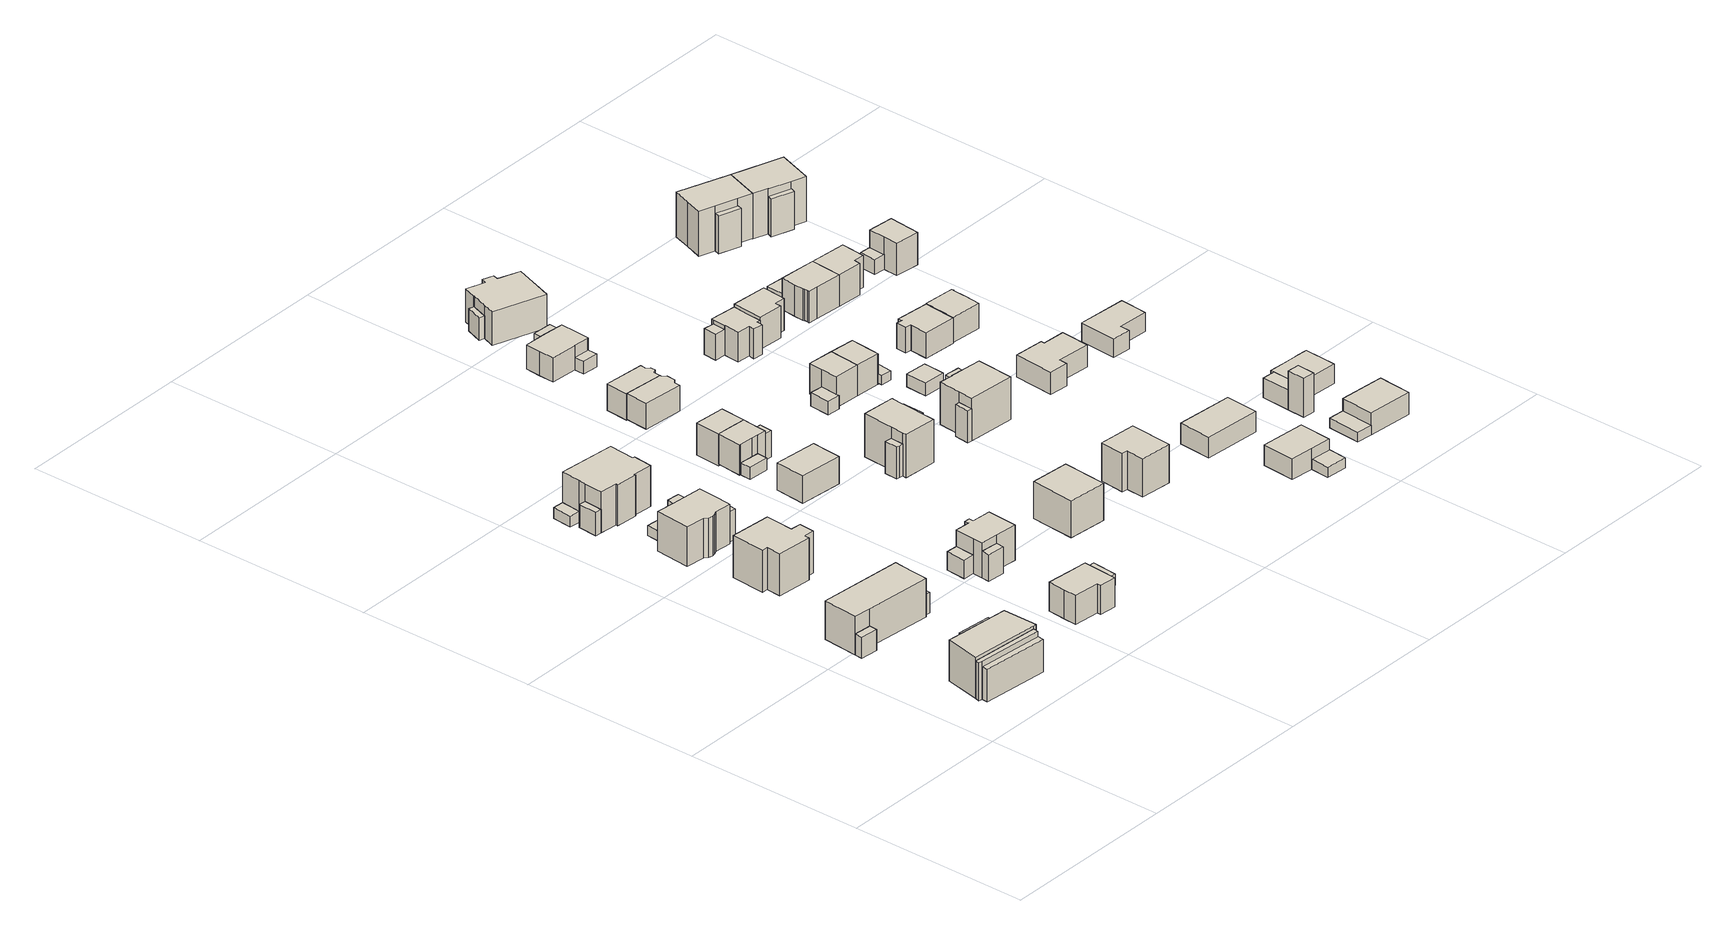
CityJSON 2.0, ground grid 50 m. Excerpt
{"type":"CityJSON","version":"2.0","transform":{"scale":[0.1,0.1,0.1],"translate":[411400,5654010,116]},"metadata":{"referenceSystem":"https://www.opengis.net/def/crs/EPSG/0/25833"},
"CityObjects":{
"building1":{"type":"Building","attributes":{"Gemeindeschluessel":14612000,"Geometrietyp2DReferenz":"3000","function":"31001_9998","roofType":"9999"},"children":["building1-1","building1-2","building1-3","building1-4"]},
"building1-1":{"type":"BuildingPart","attributes":{"Dachtyp_tdc":"tdcFreeFormRoof","Dachneigung":74.9,"QualitaetDacherkennung":18,"Geometrietyp2DReferenz":"3000","measuredHeight":11.7,"roofType":"5000"},"parents":["building1"],"geometry":[{"type":"Solid","lod":"1","boundaries":[[[[0,1,2,3,4]],[[5,6,7,8,9]],[[4,6,5,0]],[[3,7,6,4]],[[2,8,7,3]],[[1,9,8,2]],[[0,5,9,1]]]]}]},
"building1-2":{"type":"BuildingPart","attributes":{"Dachtyp_tdc":"tdcPolyFlatRoof","Dachneigung":4.05,"QualitaetDacherkennung":80,"Geometrietyp2DReferenz":"3000","measuredHeight":11.67,"roofType":"2100"},"parents":["building1"],"geometry":[{"type":"Solid","lod":"1","boundaries":[[[[10,11,12,13,14,15,16]],[[17,18,19,20,21,6,5]],[[16,18,17,10]],[[15,19,18,16]],[[14,20,19,15]],[[13,21,20,14]],[[12,6,21,13]],[[11,5,6,12]],[[10,17,5,11]]]]}]},
"building1-3":{"type":"BuildingPart","attributes":{"Dachtyp_tdc":"tdcFreeFormRoof","Dachneigung":73.01,"QualitaetDacherkennung":17,"Geometrietyp2DReferenz":"3000","measuredHeight":10.49,"roofType":"5000"},"parents":["building1"],"geometry":[{"type":"Solid","lod":"1","boundaries":[[[[22,23,24,25]],[[26,8,7,27]],[[25,8,26,22]],[[24,7,8,25]],[[23,27,7,24]],[[22,26,27,23]]]]}]},
"building1-4":{"type":"BuildingPart","attributes":{"Dachtyp_tdc":"tdcFreeFormRoof","Dachneigung":18.05,"QualitaetDacherkennung":32,"Geometrietyp2DReferenz":"3000","measuredHeight":11.02,"roofType":"5000"},"parents":["building1"],"geometry":[{"type":"Solid","lod":"1","boundaries":[[[[28,29,30,31]],[[18,32,33,19]],[[31,32,18,28]],[[30,33,32,31]],[[29,19,33,30]],[[28,18,19,29]]]]}]},
"building2":{"type":"Building","attributes":{"Gemeindeschluessel":14612000,"Geometrietyp2DReferenz":"3000","function":"31001_9998","roofType":"9999"},"children":["building2-1","building2-2","building2-3"]},
"building2-1":{"type":"BuildingPart","attributes":{"Dachtyp_tdc":"tdcGableRoof","Dachneigung":65.57,"QualitaetDacherkennung":15,"Geometrietyp2DReferenz":"3000","measuredHeight":8.62,"roofType":"3100"},"parents":["building2"],"geometry":[{"type":"Solid","lod":"1","boundaries":[[[[34,35,36,37]],[[38,39,40,41]],[[37,39,38,34]],[[36,40,39,37]],[[35,41,40,36]],[[34,38,41,35]]]]}]},
"building2-2":{"type":"BuildingPart","attributes":{"Dachtyp_tdc":"tdcHipRoof","Dachneigung":44.41,"QualitaetDacherkennung":71,"Geometrietyp2DReferenz":"3000","measuredHeight":13.1,"roofType":"3200"},"parents":["building2"],"geometry":[{"type":"Solid","lod":"1","boundaries":[[[[42,43,44,45,46,47,48]],[[49,50,51,52,53,40,39]],[[48,50,49,42]],[[47,51,50,48]],[[46,52,51,47]],[[45,53,52,46]],[[44,40,53,45]],[[43,39,40,44]],[[42,49,39,43]]]]}]},
"building2-3":{"type":"BuildingPart","attributes":{"Dachtyp_tdc":"tdcFreeFormRoof","Dachneigung":68.89,"QualitaetDacherkennung":15,"Geometrietyp2DReferenz":"3000","measuredHeight":6.8,"roofType":"5000"},"parents":["building2"],"geometry":[{"type":"Solid","lod":"1","boundaries":[[[[54,55,56,57]],[[58,59,52,51]],[[57,58,51,54]],[[56,59,58,57]],[[55,52,59,56]],[[54,51,52,55]]]]}]},
"building3":{"type":"Building","attributes":{"Dachtyp_tdc":"tdcFreeFormRoof","Gemeindeschluessel":14612000,"Dachneigung":48.03,"QualitaetDacherkennung":62,"Geometrietyp2DReferenz":"3000","measuredHeight":14.4,"function":"31001_9998","roofType":"5000"},"geometry":[{"type":"Solid","lod":"1","boundaries":[[[[60,61,62,63,64,65,66,67,68,69]],[[70,71,72,73,74,75,76,77,78,79]],[[69,71,70,60]],[[68,72,71,69]],[[67,73,72,68]],[[66,74,73,67]],[[65,75,74,66]],[[64,76,75,65]],[[63,77,76,64]],[[62,78,77,63]],[[61,79,78,62]],[[60,70,79,61]]]]}]},
"building4":{"type":"Building","attributes":{"Gemeindeschluessel":14612000,"Geometrietyp2DReferenz":"3000","function":"31001_9998","roofType":"9999"},"children":["building4-1","building4-2","building4-3"]},
"building4-1":{"type":"BuildingPart","attributes":{"Dachtyp_tdc":"tdcPolyFlatRoof","Dachneigung":0,"QualitaetDacherkennung":47,"Geometrietyp2DReferenz":"3000","measuredHeight":8.34,"roofType":"1000"},"parents":["building4"],"geometry":[{"type":"Solid","lod":"1","boundaries":[[[[80,81,82,83]],[[84,85,86,87]],[[83,85,84,80]],[[82,86,85,83]],[[81,87,86,82]],[[80,84,87,81]]]]}]},
"building4-2":{"type":"BuildingPart","attributes":{"Dachtyp_tdc":"tdcFreeFormRoof","Dachneigung":48.68,"QualitaetDacherkennung":63,"Geometrietyp2DReferenz":"3000","measuredHeight":14.17,"roofType":"5000"},"parents":["building4"],"geometry":[{"type":"Solid","lod":"1","boundaries":[[[[88,89,90,91,92,93,94,95,96,97,98,99,100]],[[101,102,103,104,105,106,107,108,84,87,109,110,111]],[[100,102,101,88]],[[99,103,102,100]],[[98,104,103,99]],[[97,105,104,98]],[[96,106,105,97]],[[95,107,106,96]],[[94,108,107,95]],[[93,84,108,94]],[[92,87,84,93]],[[91,109,87,92]],[[90,110,109,91]],[[89,111,110,90]],[[88,101,111,89]]]]}]},
"building4-3":{"type":"BuildingPart","attributes":{"Dachtyp_tdc":"tdcPolyFlatRoof","Dachneigung":41.76,"QualitaetDacherkennung":41,"Geometrietyp2DReferenz":"3000","measuredHeight":11.83,"roofType":"2100"},"parents":["building4"],"geometry":[{"type":"Solid","lod":"1","boundaries":[[[[95,112,113,96]],[[106,114,115,107]],[[96,106,107,95]],[[113,114,106,96]],[[112,115,114,113]],[[95,107,115,112]]]]}]},
"building5":{"type":"Building","attributes":{"Dachtyp_tdc":"tdcPolyFlatRoof","Gemeindeschluessel":14612000,"Dachneigung":0,"QualitaetDacherkennung":67,"Geometrietyp2DReferenz":"3000","measuredHeight":2.72,"function":"31001_9998","roofType":"1000"},"geometry":[{"type":"Solid","lod":"1","boundaries":[[[[116,117,118,119,120]],[[121,122,123,124,125]],[[120,122,121,116]],[[119,123,122,120]],[[118,124,123,119]],[[117,125,124,118]],[[116,121,125,117]]]]}]},
"building6":{"type":"Building","attributes":{"Dachtyp_tdc":"tdcPolyFlatRoof","Gemeindeschluessel":14612000,"Dachneigung":0,"QualitaetDacherkennung":60,"Geometrietyp2DReferenz":"3000","measuredHeight":3,"function":"31001_9998","roofType":"1000"},"geometry":[{"type":"Solid","lod":"1","boundaries":[[[[126,127,128,129]],[[130,131,132,133]],[[129,131,130,126]],[[128,132,131,129]],[[127,133,132,128]],[[126,130,133,127]]]]}]},
"building7":{"type":"Building","attributes":{"Gemeindeschluessel":14612000,"Geometrietyp2DReferenz":"3000","function":"31001_9998","roofType":"9999"},"children":["building7-1","building7-2"]},
"building7-1":{"type":"BuildingPart","attributes":{"Dachtyp_tdc":"tdcPolyFlatRoof","Dachneigung":0,"QualitaetDacherkennung":83,"Geometrietyp2DReferenz":"3000","measuredHeight":5.1,"roofType":"1000"},"parents":["building7"],"geometry":[{"type":"Solid","lod":"1","boundaries":[[[[134,135,136,137]],[[138,139,140,141]],[[137,139,138,134]],[[136,140,139,137]],[[135,141,140,136]],[[134,138,141,135]]]]}]},
"building7-2":{"type":"BuildingPart","attributes":{"Dachtyp_tdc":"tdcGableRoof","Dachneigung":48.44,"QualitaetDacherkennung":86,"Geometrietyp2DReferenz":"3000","measuredHeight":10.82,"roofType":"3100"},"parents":["building7"],"geometry":[{"type":"Solid","lod":"1","boundaries":[[[[142,143,144,145,146,147,148,149,150,151]],[[152,153,154,155,156,138,141,157,158,159]],[[151,153,152,142]],[[150,154,153,151]],[[149,155,154,150]],[[148,156,155,149]],[[147,138,156,148]],[[146,141,138,147]],[[145,157,141,146]],[[144,158,157,145]],[[143,159,158,144]],[[142,152,159,143]]]]}]},
"building8":{"type":"Building","attributes":{"Gemeindeschluessel":14612000,"Geometrietyp2DReferenz":"3000","function":"31001_9998","roofType":"9999"},"children":["building8-1","building8-2"]},
"building8-1":{"type":"BuildingPart","attributes":{"Dachtyp_tdc":"tdcGableRoof","Dachneigung":57.58,"QualitaetDacherkennung":16,"Geometrietyp2DReferenz":"3000","measuredHeight":8.4,"roofType":"3100"},"parents":["building8"],"geometry":[{"type":"Solid","lod":"1","boundaries":[[[[160,161,162,163]],[[164,165,166,167]],[[163,165,164,160]],[[162,166,165,163]],[[161,167,166,162]],[[160,164,167,161]]]]}]},
"building8-2":{"type":"BuildingPart","attributes":{"Dachtyp_tdc":"tdcPolyFlatRoof","Dachneigung":0,"QualitaetDacherkennung":73,"Geometrietyp2DReferenz":"3000","measuredHeight":11.3,"roofType":"1000"},"parents":["building8"],"geometry":[{"type":"Solid","lod":"1","boundaries":[[[[168,169,170,171,172,173,174,175,176,177,178,179]],[[180,181,182,183,184,185,186,187,166,165,188,189]],[[179,181,180,168]],[[178,182,181,179]],[[177,183,182,178]],[[176,184,183,177]],[[175,185,184,176]],[[174,186,185,175]],[[173,187,186,174]],[[172,166,187,173]],[[171,165,166,172]],[[170,188,165,171]],[[169,189,188,170]],[[168,180,189,169]]]]}]},
"building9":{"type":"Building","attributes":{"Dachtyp_tdc":"tdcPolyFlatRoof","Gemeindeschluessel":14612000,"Dachneigung":0,"QualitaetDacherkennung":91,"Geometrietyp2DReferenz":"3000","measuredHeight":3.16,"function":"31001_9998","roofType":"1000"},"geometry":[{"type":"Solid","lod":"1","boundaries":[[[[190,191,192,193]],[[194,195,196,197]],[[193,195,194,190]],[[192,196,195,193]],[[191,197,196,192]],[[190,194,197,191]]]]}]},
"building10":{"type":"Building","attributes":{"Gemeindeschluessel":14612000,"Geometrietyp2DReferenz":"3000","function":"31001_9998","roofType":"9999"},"children":["building10-1","building10-2","building10-3"]},
"building10-1":{"type":"BuildingPart","attributes":{"Dachtyp_tdc":"tdcGableRoof","Dachneigung":62.34,"QualitaetDacherkennung":14,"Geometrietyp2DReferenz":"3000","measuredHeight":9.95,"roofType":"3100"},"parents":["building10"],"geometry":[{"type":"Solid","lod":"1","boundaries":[[[[198,199,200,201]],[[202,203,204,205]],[[201,203,202,198]],[[200,204,203,201]],[[199,205,204,200]],[[198,202,205,199]]]]}]},
"building10-2":{"type":"BuildingPart","attributes":{"Dachtyp_tdc":"tdcPolyFlatRoof","Dachneigung":15.66,"QualitaetDacherkennung":72,"Geometrietyp2DReferenz":"3000","measuredHeight":5.48,"roofType":"2100"},"parents":["building10"],"geometry":[{"type":"Solid","lod":"1","boundaries":[[[[206,207,208,209]],[[210,211,212,213]],[[209,211,210,206]],[[208,212,211,209]],[[207,213,212,208]],[[206,210,213,207]]]]}]},
"building10-3":{"type":"BuildingPart","attributes":{"Dachtyp_tdc":"tdcHipRoof","Dachneigung":47.65,"QualitaetDacherkennung":86,"Geometrietyp2DReferenz":"3000","measuredHeight":12.61,"roofType":"3200"},"parents":["building10"],"geometry":[{"type":"Solid","lod":"1","boundaries":[[[[214,215,216,217,218,219,220,221,222,223]],[[210,213,224,225,226,227,228,229,202,205]],[[223,213,210,214]],[[222,224,213,223]],[[221,225,224,222]],[[220,226,225,221]],[[219,227,226,220]],[[218,228,227,219]],[[217,229,228,218]],[[216,202,229,217]],[[215,205,202,216]],[[214,210,205,215]]]]}]},
"building11":{"type":"Building","attributes":{"Gemeindeschluessel":14612000,"Geometrietyp2DReferenz":"3000","function":"31001_9998","roofType":"9999"},"children":["building11-1","building11-2"]},
"building11-1":{"type":"BuildingPart","attributes":{"Dachtyp_tdc":"tdcGableRoof","Dachneigung":55.8,"QualitaetDacherkennung":74,"Geometrietyp2DReferenz":"3000","measuredHeight":10.57,"roofType":"3100"},"parents":["building11"],"geometry":[{"type":"Solid","lod":"1","boundaries":[[[[230,231,232,233,234]],[[235,236,237,238,239]],[[234,236,235,230]],[[233,237,236,234]],[[232,238,237,233]],[[231,239,238,232]],[[230,235,239,231]]]]}]},
"building11-2":{"type":"BuildingPart","attributes":{"Dachtyp_tdc":"tdcFreeFormRoof","Dachneigung":45.62,"QualitaetDacherkennung":29,"Geometrietyp2DReferenz":"3000","measuredHeight":2.38,"roofType":"5000"},"parents":["building11"],"geometry":[{"type":"Solid","lod":"1","boundaries":[[[[240,241,242,243,244,245,246,247]],[[248,249,250,251,252,236,235,253]],[[247,249,248,240]],[[246,250,249,247]],[[245,251,250,246]],[[244,252,251,245]],[[243,236,252,244]],[[242,235,236,243]],[[241,253,235,242]],[[240,248,253,241]]]]}]},
"building12":{"type":"Building","attributes":{"Dachtyp_tdc":"tdcHipRoof","Gemeindeschluessel":14612000,"Dachneigung":44.05,"QualitaetDacherkennung":70,"Geometrietyp2DReferenz":"3000","measuredHeight":12.9,"function":"31001_9998","roofType":"3200"},"geometry":[{"type":"Solid","lod":"1","boundaries":[[[[254,255,256,257]],[[258,259,260,261]],[[257,259,258,254]],[[256,260,259,257]],[[255,261,260,256]],[[254,258,261,255]]]]}]},
"building13":{"type":"Building","attributes":{"Gemeindeschluessel":14612000,"Geometrietyp2DReferenz":"3000","function":"31001_9998","roofType":"9999"},"children":["building13-1","building13-2","building13-3"]},
"building13-1":{"type":"BuildingPart","attributes":{"Dachtyp_tdc":"tdcHipAndGableRoof","Dachneigung":31.9,"QualitaetDacherkennung":55,"Geometrietyp2DReferenz":"3000","measuredHeight":4.21,"roofType":"5000"},"parents":["building13"],"geometry":[{"type":"Solid","lod":"1","boundaries":[[[[262,263,264,265]],[[266,267,268,269]],[[265,266,269,262]],[[264,267,266,265]],[[263,268,267,264]],[[262,269,268,263]]]]}]},
"building13-2":{"type":"BuildingPart","attributes":{"Dachtyp_tdc":"tdcGableRoof","Dachneigung":45.88,"QualitaetDacherkennung":78,"Geometrietyp2DReferenz":"3000","measuredHeight":10.63,"roofType":"3100"},"parents":["building13"],"geometry":[{"type":"Solid","lod":"1","boundaries":[[[[270,271,272,273,274,275,276,277,278,279]],[[280,281,282,283,284,285,269,286,268,287]],[[279,281,280,270]],[[278,282,281,279]],[[277,283,282,278]],[[276,284,283,277]],[[275,285,284,276]],[[274,269,285,275]],[[273,286,269,274]],[[272,268,286,273]],[[271,287,268,272]],[[270,280,287,271]]]]}]},
"building13-3":{"type":"BuildingPart","attributes":{"Dachtyp_tdc":"tdcGableRoof","Dachneigung":44.78,"QualitaetDacherkennung":82,"Geometrietyp2DReferenz":"3000","measuredHeight":8.22,"roofType":"3100"},"parents":["building13"],"geometry":[{"type":"Solid","lod":"1","boundaries":[[[[288,289,290,291]],[[283,292,293,284]],[[291,292,283,288]],[[290,293,292,291]],[[289,284,293,290]],[[288,283,284,289]]]]}]},
"building14":{"type":"Building","attributes":{"Dachtyp_tdc":"tdcGableRoof","Gemeindeschluessel":14612000,"Dachneigung":44.77,"QualitaetDacherkennung":76,"Geometrietyp2DReferenz":"3000","measuredHeight":11.05,"function":"31001_9998","roofType":"3100"},"geometry":[{"type":"Solid","lod":"1","boundaries":[[[[270,278,294,295]],[[296,297,298,299]],[[295,297,296,270]],[[294,298,297,295]],[[278,299,298,294]],[[270,296,299,278]]]]}]},
"building15":{"type":"Building","attributes":{"Dachtyp_tdc":"tdcFreeFormRoof","Gemeindeschluessel":14612000,"Dachneigung":44.95,"QualitaetDacherkennung":78,"Geometrietyp2DReferenz":"3000","measuredHeight":10.33,"function":"31001_9998","roofType":"5000"},"geometry":[{"type":"Solid","lod":"1","boundaries":[[[[300,301,302,303,304,305,306,307]],[[308,309,310,311,312,313,314,315]],[[307,309,308,300]],[[306,310,309,307]],[[305,311,310,306]],[[304,312,311,305]],[[303,313,312,304]],[[302,314,313,303]],[[301,315,314,302]],[[300,308,315,301]]]]}]},
"building16":{"type":"Building","attributes":{"Gemeindeschluessel":14612000,"Geometrietyp2DReferenz":"3000","function":"31001_9998","roofType":"9999"},"children":["building16-1","building16-2","building16-3"]},
"building16-1":{"type":"BuildingPart","attributes":{"Dachtyp_tdc":"tdcFreeFormRoof","Dachneigung":44.61,"QualitaetDacherkennung":25,"Geometrietyp2DReferenz":"3000","measuredHeight":9.36,"roofType":"5000"},"parents":["building16"],"geometry":[{"type":"Solid","lod":"1","boundaries":[[[[316,317,318,319,320,321]],[[322,323,324,325,326,327]],[[321,323,322,316]],[[320,324,323,321]],[[319,325,324,320]],[[318,326,325,319]],[[317,327,326,318]],[[316,322,327,317]]]]}]},
"building16-2":{"type":"BuildingPart","attributes":{"Dachtyp_tdc":"tdcCutTentRoof","Dachneigung":52.49,"QualitaetDacherkennung":72,"Geometrietyp2DReferenz":"3000","measuredHeight":14.91,"roofType":"9999"},"parents":["building16"],"geometry":[{"type":"Solid","lod":"1","boundaries":[[[[328,329,330,331,332,333,334,335,336]],[[323,337,338,339,340,341,342,343,324]],[[335,337,323,336]],[[334,338,337,335]],[[333,339,338,334]],[[332,340,339,333]],[[331,341,340,332]],[[330,342,341,331]],[[329,343,342,330]],[[328,324,343,329]],[[336,323,324,328]]]]}]},
"building16-3":{"type":"BuildingPart","attributes":{"Dachtyp_tdc":"tdcFreeFormRoof","Dachneigung":66.57,"QualitaetDacherkennung":24,"Geometrietyp2DReferenz":"3000","measuredHeight":11.84,"roofType":"5000"},"parents":["building16"],"geometry":[{"type":"Solid","lod":"1","boundaries":[[[[344,345,346,347,348,349,350]],[[351,352,353,354,355,340,339]],[[350,352,351,344]],[[349,353,352,350]],[[348,354,353,349]],[[347,355,354,348]],[[346,340,355,347]],[[345,339,340,346]],[[344,351,339,345]]]]}]},
"building17":{"type":"Building","attributes":{"Dachtyp_tdc":"tdcFreeFormRoof","Gemeindeschluessel":14612000,"Dachneigung":44.96,"QualitaetDacherkennung":77,"Geometrietyp2DReferenz":"3000","measuredHeight":10.62,"function":"31001_9998","roofType":"5000"},"geometry":[{"type":"Solid","lod":"1","boundaries":[[[[356,357,358,359,360,361,362,363]],[[364,365,366,367,368,369,370,371]],[[363,365,364,356]],[[362,366,365,363]],[[361,367,366,362]],[[360,368,367,361]],[[359,369,368,360]],[[358,370,369,359]],[[357,371,370,358]],[[356,364,371,357]]]]}]},
"building18":{"type":"Building","attributes":{"Dachtyp_tdc":"tdcFreeFormRoof","Gemeindeschluessel":14612000,"Dachneigung":40.38,"QualitaetDacherkennung":73,"Geometrietyp2DReferenz":"3000","measuredHeight":12.56,"function":"31001_9998","roofType":"5000"},"geometry":[{"type":"Solid","lod":"1","boundaries":[[[[372,373,374,375,376,377]],[[378,379,380,381,382,383]],[[377,379,378,372]],[[376,380,379,377]],[[375,381,380,376]],[[374,382,381,375]],[[373,383,382,374]],[[372,378,383,373]]]]}]},
"building19":{"type":"Building","attributes":{"Gemeindeschluessel":14612000,"Geometrietyp2DReferenz":"3000","function":"31001_9998","roofType":"9999"},"children":["building19-1","building19-2","building19-3"]},
"building19-1":{"type":"BuildingPart","attributes":{"Dachtyp_tdc":"tdcGableRoof","Dachneigung":51.88,"QualitaetDacherkennung":66,"Geometrietyp2DReferenz":"3000","measuredHeight":9.39,"roofType":"3100"},"parents":["building19"],"geometry":[{"type":"Solid","lod":"1","boundaries":[[[[384,385,386,387,388,389,390,391,392,393,394]],[[395,396,397,398,399,400,401,402,403,404,405]],[[394,396,395,384]],[[393,397,396,394]],[[392,398,397,393]],[[391,399,398,392]],[[390,400,399,391]],[[389,401,400,390]],[[388,402,401,389]],[[387,403,402,388]],[[386,404,403,387]],[[385,405,404,386]],[[384,395,405,385]]]]}]},
"building19-2":{"type":"BuildingPart","attributes":{"Dachtyp_tdc":"tdcGableRoof","Dachneigung":53.45,"QualitaetDacherkennung":48,"Geometrietyp2DReferenz":"3000","measuredHeight":7.36,"roofType":"3100"},"parents":["building19"],"geometry":[{"type":"Solid","lod":"1","boundaries":[[[[406,407,408,409]],[[400,410,411,401]],[[409,410,400,406]],[[408,411,410,409]],[[407,401,411,408]],[[406,400,401,407]]]]}]},
"building19-3":{"type":"BuildingPart","attributes":{"Dachtyp_tdc":"tdcPolyFlatRoof","Dachneigung":0,"QualitaetDacherkennung":78,"Geometrietyp2DReferenz":"3000","measuredHeight":3.51,"roofType":"1000"},"parents":["building19"],"geometry":[{"type":"Solid","lod":"1","boundaries":[[[[412,413,414,415,416]],[[395,405,417,418,396]],[[416,405,395,412]],[[415,417,405,416]],[[414,418,417,415]],[[413,396,418,414]],[[412,395,396,413]]]]}]},
"building20":{"type":"Building","attributes":{"Gemeindeschluessel":14612000,"Geometrietyp2DReferenz":"3000","function":"31001_9998","roofType":"9999"},"children":["building20-1","building20-2"]},
"building20-1":{"type":"BuildingPart","attributes":{"Dachtyp_tdc":"tdcPolyFlatRoof","Dachneigung":0,"QualitaetDacherkennung":88,"Geometrietyp2DReferenz":"3000","measuredHeight":5.73,"roofType":"1000"},"parents":["building20"],"geometry":[{"type":"Solid","lod":"1","boundaries":[[[[419,420,421,422,423]],[[424,425,426,427,428]],[[423,425,424,419]],[[422,426,425,423]],[[421,427,426,422]],[[420,428,427,421]],[[419,424,428,420]]]]}]},
"building20-2":{"type":"BuildingPart","attributes":{"Dachtyp_tdc":"tdcPolyFlatRoof","Dachneigung":0,"QualitaetDacherkennung":58,"Geometrietyp2DReferenz":"3000","measuredHeight":2.79,"roofType":"1000"},"parents":["building20"],"geometry":[{"type":"Solid","lod":"1","boundaries":[[[[429,430,431,432]],[[433,428,427,434]],[[432,428,433,429]],[[431,427,428,432]],[[430,434,427,431]],[[429,433,434,430]]]]}]},
"building21":{"type":"Building","attributes":{"Gemeindeschluessel":14612000,"Geometrietyp2DReferenz":"3000","function":"31001_9998","roofType":"9999"},"children":["building21-1","building21-2","building21-3"]},
"building21-1":{"type":"BuildingPart","attributes":{"Dachtyp_tdc":"tdcPolyFlatRoof","Dachneigung":0,"QualitaetDacherkennung":62,"Geometrietyp2DReferenz":"3000","measuredHeight":8.84,"roofType":"1000"},"parents":["building21"],"geometry":[{"type":"Solid","lod":"1","boundaries":[[[[435,436,437,438]],[[439,440,441,442]],[[438,440,439,435]],[[437,441,440,438]],[[436,442,441,437]],[[435,439,442,436]]]]}]},
"building21-2":{"type":"BuildingPart","attributes":{"Dachtyp_tdc":"tdcHipRoof","Dachneigung":49.84,"QualitaetDacherkennung":71,"Geometrietyp2DReferenz":"3000","measuredHeight":14.82,"roofType":"3200"},"parents":["building21"],"geometry":[{"type":"Solid","lod":"1","boundaries":[[[[443,444,445,446,447,448,449,450]],[[451,452,453,439,442,454,455,456]],[[449,452,451,450]],[[448,453,452,449]],[[447,439,453,448]],[[446,442,439,447]],[[445,454,442,446]],[[444,455,454,445]],[[443,456,455,444]],[[450,451,456,443]]]]}]},
"building21-3":{"type":"BuildingPart","attributes":{"Dachtyp_tdc":"tdcGableRoof","Dachneigung":40.45,"QualitaetDacherkennung":41,"Geometrietyp2DReferenz":"3000","measuredHeight":11.96,"roofType":"3100"},"parents":["building21"],"geometry":[{"type":"Solid","lod":"1","boundaries":[[[[457,458,459,460]],[[456,461,462,451]],[[460,461,456,457]],[[459,462,461,460]],[[458,451,462,459]],[[457,456,451,458]]]]}]},
"building22":{"type":"Building","attributes":{"Gemeindeschluessel":14612000,"Geometrietyp2DReferenz":"3000","function":"31001_9998","roofType":"9999"},"children":["building22-1","building22-2"]},
"building22-1":{"type":"BuildingPart","attributes":{"Dachtyp_tdc":"tdcPolyFlatRoof","Dachneigung":0,"QualitaetDacherkennung":74,"Geometrietyp2DReferenz":"3000","measuredHeight":3.69,"roofType":"1000"},"parents":["building22"],"geometry":[{"type":"Solid","lod":"1","boundaries":[[[[463,464,465,466,467]],[[468,469,470,471,472]],[[467,469,468,463]],[[466,470,469,467]],[[465,471,470,466]],[[464,472,471,465]],[[463,468,472,464]]]]}]},
"building22-2":{"type":"BuildingPart","attributes":{"Dachtyp_tdc":"tdcGableRoof","Dachneigung":45.46,"QualitaetDacherkennung":79,"Geometrietyp2DReferenz":"3000","measuredHeight":10.7,"roofType":"3100"},"parents":["building22"],"geometry":[{"type":"Solid","lod":"1","boundaries":[[[[473,474,475,476,477]],[[471,470,478,479,480]],[[477,470,471,473]],[[476,478,470,477]],[[475,479,478,476]],[[474,480,479,475]],[[473,471,480,474]]]]}]},
"building23":{"type":"Building","attributes":{"Gemeindeschluessel":14612000,"Geometrietyp2DReferenz":"3000","function":"31001_9998","roofType":"9999"},"children":["building23-1","building23-2","building23-3"]},
"building23-1":{"type":"BuildingPart","attributes":{"Dachtyp_tdc":"tdcPolyFlatRoof","Dachneigung":5.12,"QualitaetDacherkennung":45,"Geometrietyp2DReferenz":"3000","measuredHeight":6.29,"roofType":"2100"},"parents":["building23"],"geometry":[{"type":"Solid","lod":"1","boundaries":[[[[481,482,483,484,485]],[[486,487,488,489,490]],[[485,487,486,481]],[[484,488,487,485]],[[483,489,488,484]],[[482,490,489,483]],[[481,486,490,482]]]]}]},
"building23-2":{"type":"BuildingPart","attributes":{"Dachtyp_tdc":"tdcFreeFormRoof","Dachneigung":38.92,"QualitaetDacherkennung":68,"Geometrietyp2DReferenz":"3000","measuredHeight":12.28,"roofType":"5000"},"parents":["building23"],"geometry":[{"type":"Solid","lod":"1","boundaries":[[[[491,492,493,494,495,496,497,498,499,500,501,502,503]],[[488,487,504,505,506,507,508,509,510,511,512,513,489]],[[503,487,488,491]],[[502,504,487,503]],[[501,505,504,502]],[[500,506,505,501]],[[499,507,506,500]],[[498,508,507,499]],[[497,509,508,498]],[[496,510,509,497]],[[495,511,510,496]],[[494,512,511,495]],[[493,513,512,494]],[[492,489,513,493]],[[491,488,489,492]]]]}]},
"building23-3":{"type":"BuildingPart","attributes":{"Dachtyp_tdc":"tdcFreeFormRoof","Dachneigung":50,"QualitaetDacherkennung":13,"Geometrietyp2DReferenz":"3000","measuredHeight":7.4,"roofType":"5000"},"parents":["building23"],"geometry":[{"type":"Solid","lod":"1","boundaries":[[[[514,515,516,517]],[[510,518,519,511]],[[517,518,510,514]],[[516,519,518,517]],[[515,511,519,516]],[[514,510,511,515]]]]}]},
"building24":{"type":"Building","attributes":{"Dachtyp_tdc":"tdcPolyFlatRoof","Gemeindeschluessel":14612000,"Dachneigung":0,"QualitaetDacherkennung":84,"Geometrietyp2DReferenz":"3000","measuredHeight":5.73,"function":"31001_9998","roofType":"1000"},"geometry":[{"type":"Solid","lod":"1","boundaries":[[[[520,521,522,523]],[[524,525,526,527]],[[523,525,524,520]],[[522,526,525,523]],[[521,527,526,522]],[[520,524,527,521]]]]}]},
"building25":{"type":"Building","attributes":{"Dachtyp_tdc":"tdcFreeFormRoof","Gemeindeschluessel":14612000,"Dachneigung":44.57,"QualitaetDacherkennung":81,"Geometrietyp2DReferenz":"3000","measuredHeight":10.63,"function":"31001_9998","roofType":"5000"},"geometry":[{"type":"Solid","lod":"1","boundaries":[[[[474,528,529,530,531,475]],[[480,479,532,533,534,535]],[[475,479,480,474]],[[531,532,479,475]],[[530,533,532,531]],[[529,534,533,530]],[[528,535,534,529]],[[474,480,535,528]]]]}]},
"building26":{"type":"Building","attributes":{"Dachtyp_tdc":"tdcGableRoof","Gemeindeschluessel":14612000,"Dachneigung":36.42,"QualitaetDacherkennung":91,"Geometrietyp2DReferenz":"3000","measuredHeight":4.92,"function":"31001_9998","roofType":"3100"},"geometry":[{"type":"Solid","lod":"1","boundaries":[[[[536,537,538,539]],[[540,541,542,543]],[[539,541,540,536]],[[538,542,541,539]],[[537,543,542,538]],[[536,540,543,537]]]]}]},
"building27":{"type":"Building","attributes":{"Gemeindeschluessel":14612000,"Geometrietyp2DReferenz":"3000","function":"31001_9998","roofType":"9999"},"children":["building27-1","building27-2"]},
"building27-1":{"type":"BuildingPart","attributes":{"Dachtyp_tdc":"tdcGableRoof","Dachneigung":45.38,"QualitaetDacherkennung":78,"Geometrietyp2DReferenz":"3000","measuredHeight":11.16,"roofType":"3100"},"parents":["building27"],"geometry":[{"type":"Solid","lod":"1","boundaries":[[[[544,545,546,547,548,549,550,551,552,553,554,555]],[[556,557,558,559,560,561,562,563,564,565,566,567]],[[555,557,556,544]],[[554,558,557,555]],[[553,559,558,554]],[[552,560,559,553]],[[551,561,560,552]],[[550,562,561,551]],[[549,563,562,550]],[[548,564,563,549]],[[547,565,564,548]],[[546,566,565,547]],[[545,567,566,546]],[[544,556,567,545]]]]}]},
"building27-2":{"type":"BuildingPart","attributes":{"Dachtyp_tdc":"tdcGableRoof","Dachneigung":29.14,"QualitaetDacherkennung":61,"Geometrietyp2DReferenz":"3000","measuredHeight":7.62,"roofType":"3100"},"parents":["building27"],"geometry":[{"type":"Solid","lod":"1","boundaries":[[[[568,569,570,571]],[[561,572,573,562]],[[571,572,561,568]],[[570,573,572,571]],[[569,562,573,570]],[[568,561,562,569]]]]}]},
"building28":{"type":"Building","attributes":{"Dachtyp_tdc":"tdcPolyFlatRoof","Gemeindeschluessel":14612000,"Dachneigung":20.47,"QualitaetDacherkennung":60,"Geometrietyp2DReferenz":"3000","measuredHeight":3.25,"function":"31001_9998","roofType":"2100"},"geometry":[{"type":"Solid","lod":"1","boundaries":[[[[574,575,576,577,578,579]],[[580,581,582,583,584,585]],[[579,581,580,574]],[[578,582,581,579]],[[577,583,582,578]],[[576,584,583,577]],[[575,585,584,576]],[[574,580,585,575]]]]}]},
"building29":{"type":"Building","attributes":{"Dachtyp_tdc":"tdcPolyFlatRoof","Gemeindeschluessel":14612000,"Dachneigung":0,"QualitaetDacherkennung":70,"Geometrietyp2DReferenz":"3000","measuredHeight":2.76,"function":"31001_9998","roofType":"1000"},"geometry":[{"type":"Solid","lod":"1","boundaries":[[[[586,587,588,589]],[[590,591,592,593]],[[589,591,590,586]],[[588,592,591,589]],[[587,593,592,588]],[[586,590,593,587]]]]}]},
"building30":{"type":"Building","attributes":{"Dachtyp_tdc":"tdcFreeFormRoof","Gemeindeschluessel":14612000,"Dachneigung":45.04,"QualitaetDacherkennung":78,"Geometrietyp2DReferenz":"3000","measuredHeight":11.02,"function":"31001_9998","roofType":"5000"},"geometry":[{"type":"Solid","lod":"1","boundaries":[[[[594,595,596,597,598,599]],[[600,601,602,603,604,605]],[[599,601,600,594]],[[598,602,601,599]],[[597,603,602,598]],[[596,604,603,597]],[[595,605,604,596]],[[594,600,605,595]]]]}]},
"building31":{"type":"Building","attributes":{"Dachtyp_tdc":"tdcPolyFlatRoof","Gemeindeschluessel":14612000,"Dachneigung":0,"QualitaetDacherkennung":81,"Geometrietyp2DReferenz":"3000","measuredHeight":6.12,"function":"31001_9998","roofType":"1000"},"geometry":[{"type":"Solid","lod":"1","boundaries":[[[[606,607,608,609]],[[590,610,611,591]],[[609,610,590,606]],[[608,611,610,609]],[[607,591,611,608]],[[606,590,591,607]]]]}]},
"building32":{"type":"Building","attributes":{"Dachtyp_tdc":"tdcPolyFlatRoof","Gemeindeschluessel":14612000,"Dachneigung":0,"QualitaetDacherkennung":77,"Geometrietyp2DReferenz":"3000","measuredHeight":6.13,"function":"31001_9998","roofType":"1000"},"geometry":[{"type":"Solid","lod":"1","boundaries":[[[[612,613,614,615,616,617,618,619]],[[620,621,622,623,624,625,626,627]],[[619,621,620,612]],[[618,622,621,619]],[[617,623,622,618]],[[616,624,623,617]],[[615,625,624,616]],[[614,626,625,615]],[[613,627,626,614]],[[612,620,627,613]]]]}]},
"building33":{"type":"Building","attributes":{"Dachtyp_tdc":"tdcGableRoof","Gemeindeschluessel":14612000,"Dachneigung":50,"QualitaetDacherkennung":55,"Geometrietyp2DReferenz":"3000","measuredHeight":9.55,"function":"31001_9998","roofType":"3100"},"geometry":[{"type":"Solid","lod":"1","boundaries":[[[[628,629,630,631,632,633,634,635,636,637]],[[638,639,640,641,642,643,644,645,646,647]],[[637,639,638,628]],[[636,640,639,637]],[[635,641,640,636]],[[634,642,641,635]],[[633,643,642,634]],[[632,644,643,633]],[[631,645,644,632]],[[630,646,645,631]],[[629,647,646,630]],[[628,638,647,629]]]]}]},
"building34":{"type":"Building","attributes":{"Gemeindeschluessel":14612000,"Geometrietyp2DReferenz":"3000","function":"31001_9998","roofType":"9999"},"children":["building34-1","building34-2","building34-3"]},
"building34-1":{"type":"BuildingPart","attributes":{"Dachtyp_tdc":"tdcPolyFlatRoof","Dachneigung":0,"QualitaetDacherkennung":95,"Geometrietyp2DReferenz":"3000","measuredHeight":5.36,"roofType":"1000"},"parents":["building34"],"geometry":[{"type":"Solid","lod":"1","boundaries":[[[[648,649,650,651,652]],[[653,654,655,656,657]],[[652,654,653,648]],[[651,655,654,652]],[[650,656,655,651]],[[649,657,656,650]],[[648,653,657,649]]]]}]},
"building34-2":{"type":"BuildingPart","attributes":{"Dachtyp_tdc":"tdcFreeFormRoof","Dachneigung":50.6,"QualitaetDacherkennung":7,"Geometrietyp2DReferenz":"3000","measuredHeight":11.73,"roofType":"5000"},"parents":["building34"],"geometry":[{"type":"Solid","lod":"1","boundaries":[[[[658,659,660,661]],[[657,656,662,663]],[[661,656,657,658]],[[660,662,656,661]],[[659,663,662,660]],[[658,657,663,659]]]]}]},
"building34-3":{"type":"BuildingPart","attributes":{"Dachtyp_tdc":"tdcPolyFlatRoof","Dachneigung":0,"QualitaetDacherkennung":92,"Geometrietyp2DReferenz":"3000","measuredHeight":5.34,"roofType":"1000"},"parents":["building34"],"geometry":[{"type":"Solid","lod":"1","boundaries":[[[[664,665,652,651,666,667,668,669]],[[670,671,672,673,674,655,654,675]],[[669,671,670,664]],[[668,672,671,669]],[[667,673,672,668]],[[666,674,673,667]],[[651,655,674,666]],[[652,654,655,651]],[[665,675,654,652]],[[664,670,675,665]]]]}]},
"building35":{"type":"Building","attributes":{"Dachtyp_tdc":"tdcGableRoof","Gemeindeschluessel":14612000,"Dachneigung":45.34,"QualitaetDacherkennung":79,"Geometrietyp2DReferenz":"3000","measuredHeight":10.96,"function":"31001_9998","roofType":"3100"},"geometry":[{"type":"Solid","lod":"1","boundaries":[[[[676,677,678,679,680,681,682,683,684,685,686]],[[687,688,689,690,691,692,693,694,695,696,697]],[[686,688,687,676]],[[685,689,688,686]],[[684,690,689,685]],[[683,691,690,684]],[[682,692,691,683]],[[681,693,692,682]],[[680,694,693,681]],[[679,695,694,680]],[[678,696,695,679]],[[677,697,696,678]],[[676,687,697,677]]]]}]},
"building36":{"type":"Building","attributes":{"Dachtyp_tdc":"tdcPolyFlatRoof","Gemeindeschluessel":14612000,"Dachneigung":0,"QualitaetDacherkennung":75,"Geometrietyp2DReferenz":"3000","measuredHeight":4.54,"function":"31001_9998","roofType":"1000"},"geometry":[{"type":"Solid","lod":"1","boundaries":[[[[698,699,700,701]],[[702,703,704,705]],[[701,703,702,698]],[[700,704,703,701]],[[699,705,704,700]],[[698,702,705,699]]]]}]},
"building37":{"type":"Building","attributes":{"Gemeindeschluessel":14612000,"Geometrietyp2DReferenz":"3000","function":"31001_9998","roofType":"9999"},"children":["building37-1","building37-2"]},
"building37-1":{"type":"BuildingPart","attributes":{"Dachtyp_tdc":"tdcPolyFlatRoof","Dachneigung":0,"QualitaetDacherkennung":75,"Geometrietyp2DReferenz":"3000","measuredHeight":4.18,"roofType":"1000"},"parents":["building37"],"geometry":[{"type":"Solid","lod":"1","boundaries":[[[[706,707,708,709,710]],[[711,712,713,714,715]],[[710,712,711,706]],[[709,713,712,710]],[[708,714,713,709]],[[707,715,714,708]],[[706,711,715,707]]]]}]},
"building37-2":{"type":"BuildingPart","attributes":{"Dachtyp_tdc":"tdcGableRoof","Dachneigung":50.05,"QualitaetDacherkennung":56,"Geometrietyp2DReferenz":"3000","measuredHeight":9.65,"roofType":"3100"},"parents":["building37"],"geometry":[{"type":"Solid","lod":"1","boundaries":[[[[716,717,718,719,720,721,722,723,724]],[[725,726,727,712,711,715,728,729,730]],[[724,726,725,716]],[[723,727,726,724]],[[722,712,727,723]],[[721,711,712,722]],[[720,715,711,721]],[[719,728,715,720]],[[718,729,728,719]],[[717,730,729,718]],[[716,725,730,717]]]]}]},
"building38":{"type":"Building","attributes":{"Dachtyp_tdc":"tdcPolyFlatRoof","Gemeindeschluessel":14612000,"Dachneigung":0,"QualitaetDacherkennung":79,"Geometrietyp2DReferenz":"3000","measuredHeight":5.23,"function":"31001_9998","roofType":"1000"},"geometry":[{"type":"Solid","lod":"1","boundaries":[[[[731,732,733,734,735,736]],[[737,738,739,740,741,742]],[[736,738,737,731]],[[735,739,738,736]],[[734,740,739,735]],[[733,741,740,734]],[[732,742,741,733]],[[731,737,742,732]]]]}]},
"building39":{"type":"Building","attributes":{"Dachtyp_tdc":"tdcFreeFormRoof","Gemeindeschluessel":14612000,"Dachneigung":46.46,"QualitaetDacherkennung":75,"Geometrietyp2DReferenz":"3000","measuredHeight":11.04,"function":"31001_9998","roofType":"5000"},"geometry":[{"type":"Solid","lod":"1","boundaries":[[[[678,743,744,745,746,680]],[[696,694,747,748,749,750]],[[680,694,696,678]],[[746,747,694,680]],[[745,748,747,746]],[[744,749,748,745]],[[743,750,749,744]],[[678,696,750,743]]]]}]},
"building40":{"type":"Building","attributes":{"Gemeindeschluessel":14612000,"Geometrietyp2DReferenz":"3000","function":"31001_9998","roofType":"9999"},"children":["building40-1","building40-2"]},
"building40-1":{"type":"BuildingPart","attributes":{"Dachtyp_tdc":"tdcGableRoof","Dachneigung":35.57,"QualitaetDacherkennung":75,"Geometrietyp2DReferenz":"3000","measuredHeight":14.26,"roofType":"3100"},"parents":["building40"],"geometry":[{"type":"Solid","lod":"1","boundaries":[[[[751,752,753,754,755,756,757,758]],[[759,760,761,762,763,764,765,766]],[[758,760,759,751]],[[757,761,760,758]],[[756,762,761,757]],[[755,763,762,756]],[[754,764,763,755]],[[753,765,764,754]],[[752,766,765,753]],[[751,759,766,752]]]]}]},
"building40-2":{"type":"BuildingPart","attributes":{"Dachtyp_tdc":"tdcFreeFormRoof","Dachneigung":41.99,"QualitaetDacherkennung":15,"Geometrietyp2DReferenz":"3000","measuredHeight":10.84,"roofType":"5000"},"parents":["building40"],"geometry":[{"type":"Solid","lod":"1","boundaries":[[[[767,768,769,770]],[[771,772,762,761]],[[770,771,761,767]],[[769,772,771,770]],[[768,762,772,769]],[[767,761,762,768]]]]}]},
"building41":{"type":"Building","attributes":{"Gemeindeschluessel":14612000,"Geometrietyp2DReferenz":"3000","function":"31001_9998","roofType":"9999"},"children":["building41-1","building41-2"]},
"building41-1":{"type":"BuildingPart","attributes":{"Dachtyp_tdc":"tdcGableRoof","Dachneigung":46.26,"QualitaetDacherkennung":82,"Geometrietyp2DReferenz":"3000","measuredHeight":11.13,"roofType":"3100"},"parents":["building41"],"geometry":[{"type":"Solid","lod":"1","boundaries":[[[[773,774,775,776,777]],[[778,779,780,781,782]],[[777,779,778,773]],[[776,780,779,777]],[[775,781,780,776]],[[774,782,781,775]],[[773,778,782,774]]]]}]},
"building41-2":{"type":"BuildingPart","attributes":{"Dachtyp_tdc":"tdcPolyFlatRoof","Dachneigung":0,"QualitaetDacherkennung":62,"Geometrietyp2DReferenz":"3000","measuredHeight":4.02,"roofType":"1000"},"parents":["building41"],"geometry":[{"type":"Solid","lod":"1","boundaries":[[[[783,784,785,786]],[[787,788,782,781]],[[786,788,787,783]],[[785,782,788,786]],[[784,781,782,785]],[[783,787,781,784]]]]}]},
"building42":{"type":"Building","attributes":{"Gemeindeschluessel":14612000,"Geometrietyp2DReferenz":"3000","function":"31001_9998","roofType":"9999"},"children":["building42-1","building42-2"]},
"building42-1":{"type":"BuildingPart","attributes":{"Dachtyp_tdc":"tdcGableRoof","Dachneigung":35.59,"QualitaetDacherkennung":78,"Geometrietyp2DReferenz":"3000","measuredHeight":14.3,"roofType":"3100"},"parents":["building42"],"geometry":[{"type":"Solid","lod":"1","boundaries":[[[[789,752,758,790,791,792,793]],[[794,795,796,797,798,799,800]],[[793,795,794,789]],[[792,796,795,793]],[[791,797,796,792]],[[790,798,797,791]],[[758,799,798,790]],[[752,800,799,758]],[[789,794,800,752]]]]}]},
"building42-2":{"type":"BuildingPart","attributes":{"Dachtyp_tdc":"tdcPolyFlatRoof","Dachneigung":25.99,"QualitaetDacherkennung":33,"Geometrietyp2DReferenz":"3000","measuredHeight":10.82,"roofType":"2100"},"parents":["building42"],"geometry":[{"type":"Solid","lod":"1","boundaries":[[[[801,802,803,804]],[[805,797,796,806]],[[804,797,805,801]],[[803,796,797,804]],[[802,806,796,803]],[[801,805,806,802]]]]}]}
},
"vertices":[
[24,70,185],[21,58,185],[31,57,185],[218,42,185],[219,56,185],[24,70,81],[219,56,81],[218,42,81],[31,57,81],[21,58,81],
[44,168,194],[24,70,194],[219,56,194],[227,55,194],[227,152,194],[184,156,194],[88,164,194],[44,168,81],[88,164,81],[184,156,81],[227,152,81],[227,55,81],
[30,40,171],[216,24,171],[218,42,171],[31,57,171],[30,40,81],[216,24,81],
[88,164,190],[184,156,190],[185,166,190],[89,174,190],[89,174,81],[185,166,81],
[5,401,127],[54,397,127],[56,419,127],[7,423,127],[5,401,69],[7,423,69],[56,419,69],[54,397,69],
[16,522,175],[7,423,175],[56,419,175],[243,403,175],[244,409,175],[248,455,175],[252,503,175],[16,522,69],[252,503,69],[248,455,69],[244,409,69],[243,403,69],
[248,455,125],[244,409,125],[263,408,125],[267,453,125],[267,453,69],[263,408,69],
[258,799,160],[229,801,160],[235,879,160],[120,888,160],[113,793,160],[130,792,160],[127,752,160],[225,744,160],[226,758,160],[255,756,160],[258,799,44],[255,756,44],[226,758,44],[225,744,44],[127,752,44],[130,792,44],[113,793,44],[120,888,44],[235,879,44],[229,801,44],
[252,1054,113],[249,1010,113],[273,1008,113],[276,1051,113],[252,1054,30],[276,1051,30],[273,1008,30],[249,1010,30],
[181,1001,139],[191,1003,139],[201,1008,139],[248,1004,139],[249,1010,139],[252,1054,139],[256,1102,139],[204,1106,139],[167,1109,139],[115,1114,139],[106,1016,139],[160,1011,139],[170,1004,139],[181,1001,30],[170,1004,30],[160,1011,30],[106,1016,30],[115,1114,30],[167,1109,30],[204,1106,30],[256,1102,30],[248,1004,30],[201,1008,30],[191,1003,30],
[205,1125,139],[169,1128,139],[169,1128,30],[205,1125,30],
[144,1131,62],[169,1128,62],[205,1125,62],[209,1166,62],[147,1171,62],[144,1131,35],[147,1171,35],[209,1166,35],[205,1125,35],[169,1128,35],
[127,1413,39],[97,1415,39],[92,1361,39],[122,1358,39],[127,1413,9],[122,1358,9],[92,1361,9],[97,1415,9],
[495,176,135],[548,172,135],[549,191,135],[496,195,135],[495,176,84],[496,195,84],[549,191,84],[548,172,84],
[494,79,164],[541,75,164],[544,120,164],[544,123,164],[548,172,164],[495,176,164],[429,182,164],[425,133,164],[422,96,164],[494,90,164],[494,79,84],[494,90,84],[422,96,84],[425,133,84],[429,182,84],[544,123,84],[544,120,84],[541,75,84],
[102,1341,75],[98,1288,75],[116,1287,75],[120,1339,75],[102,1341,11],[120,1339,11],[116,1287,11],[98,1288,11],
[286,1399,124],[127,1413,124],[122,1358,124],[120,1339,124],[116,1287,124],[165,1282,124],[165,1277,124],[225,1272,124],[225,1277,124],[280,1272,124],[285,1325,124],[280,1326,124],[286,1399,11],[280,1326,11],[285,1325,11],[280,1272,11],[225,1277,11],[225,1272,11],[165,1277,11],[165,1282,11],[122,1358,11],[127,1413,11],
[544,120,134],[592,116,134],[598,187,134],[549,191,134],[544,120,103],[549,191,103],[598,187,103],[592,116,103],
[499,400,151],[450,404,151],[448,382,151],[497,378,151],[499,400,77],[497,378,77],[448,382,77],[450,404,77],
[452,432,128],[456,487,128],[425,489,128],[421,434,128],[452,432,77],[421,434,77],[425,489,77],[456,487,77],
[452,432,174],[450,404,174],[499,400,174],[560,395,174],[566,479,174],[512,483,174],[513,495,174],[498,496,174],[498,484,174],[456,487,174],[498,484,77],[498,496,77],[513,495,77],[512,483,77],[566,479,77],[560,395,77],
[618,1056,109],[497,1067,109],[490,983,109],[611,973,109],[615,1024,109],[618,1056,34],[615,1024,34],[611,973,34],[490,983,34],[497,1067,34],
[641,1054,47],[629,1055,47],[618,1056,47],[615,1024,47],[638,1023,47],[646,1022,47],[647,1027,47],[639,1028,47],[641,1054,34],[639,1028,34],[647,1027,34],[646,1022,34],[638,1023,34],[629,1055,34],
[706,345,191],[814,336,191],[823,459,191],[715,467,191],[706,345,89],[715,467,89],[823,459,89],[814,336,89],
[569,1185,53],[512,1190,53],[510,1160,53],[567,1156,53],[567,1156,20],[510,1160,20],[512,1190,20],[569,1185,20],
[515,1260,104],[509,1190,104],[512,1190,104],[551,1187,104],[569,1185,104],[594,1183,104],[594,1187,104],[597,1223,104],[600,1254,104],[557,1257,104],[515,1260,20],[557,1257,20],[600,1254,20],[597,1223,20],[594,1187,20],[594,1183,20],[551,1187,20],[509,1190,20],
[597,1223,93],[594,1187,93],[618,1185,93],[621,1221,93],[621,1221,20],[618,1185,20],
[605,1324,104],[520,1330,104],[515,1260,15],[520,1330,15],[605,1324,15],[600,1254,15],
[535,1496,84],[647,1487,84],[648,1504,84],[658,1512,84],[660,1536,84],[651,1545,84],[652,1551,84],[540,1560,84],[535,1496,13],[540,1560,13],[652,1551,13],[651,1545,13],[660,1536,13],[658,1512,13],[648,1504,13],[647,1487,13],
[722,915,125],[712,916,125],[710,879,125],[719,878,125],[729,877,125],[732,914,125],[722,915,37],[732,914,37],[729,877,37],[719,878,37],[710,879,37],[712,916,37],
[729,877,156],[728,866,156],[821,859,156],[824,912,156],[825,912,156],[829,973,156],[831,994,156],[738,1000,156],[732,914,156],[738,1000,37],[831,994,37],[829,973,37],[825,912,37],[824,912,37],[821,859,37],[728,866,37],
[847,971,142],[829,973,142],[825,912,142],[843,910,142],[845,910,142],[847,941,142],[845,941,142],[847,971,37],[845,941,37],[847,941,37],[845,910,37],[843,910,37],
[540,1560,83],[652,1551,83],[654,1571,83],[665,1577,83],[665,1590,83],[656,1598,83],[657,1615,83],[545,1624,83],[540,1560,10],[545,1624,10],[657,1615,10],[656,1598,10],[665,1590,10],[665,1577,10],[654,1571,10],[652,1551,10],
[939,383,195],[955,381,195],[951,331,195],[1040,324,195],[1049,442,195],[945,450,195],[939,383,89],[945,450,89],[1049,442,89],[1040,324,89],[951,331,89],[955,381,89],
[639,1801,73],[684,1798,73],[686,1798,73],[689,1840,73],[691,1883,73],[688,1883,73],[634,1887,73],[570,1890,73],[567,1847,73],[565,1805,73],[639,1800,73],[639,1801,6],[639,1800,6],[565,1805,6],[567,1847,6],[570,1890,6],[634,1887,6],[688,1883,6],[691,1883,6],[689,1840,6],[686,1798,6],[684,1798,6],
[634,1887,60],[688,1883,60],[691,1919,60],[636,1922,60],[636,1922,6],[691,1919,6],
[639,1801,41],[639,1800,41],[638,1773,41],[683,1770,41],[684,1798,41],[683,1770,6],[638,1773,6],
[1183,67,188],[1247,62,188],[1306,57,188],[1313,148,188],[1190,158,188],[1183,67,131],[1190,158,131],[1313,148,131],[1306,57,131],[1247,62,131],
[1243,10,159],[1302,5,159],[1306,57,159],[1247,62,159],[1243,10,131],[1302,5,131],
[950,850,127],[953,891,127],[941,892,127],[937,851,127],[950,850,39],[937,851,39],[941,892,39],[953,891,39],
[998,950,156],[998,949,156],[959,953,156],[953,891,156],[950,850,156],[1081,840,156],[1089,943,156],[1040,947,156],[1040,947,39],[1089,943,39],[1081,840,39],[959,953,39],[998,949,39],[998,950,39],
[998,950,149],[1040,947,149],[1042,967,149],[1000,971,149],[1000,971,39],[1042,967,39],
[855,1208,51],[891,1205,51],[891,1214,51],[895,1261,51],[859,1264,51],[855,1208,14],[859,1264,14],[895,1261,14],[891,1214,14],[891,1205,14],
[891,1214,99],[963,1209,99],[970,1294,99],[898,1300,99],[895,1261,99],[898,1300,14],[970,1294,14],[963,1209,14],
[612,2101,69],[596,2056,69],[610,2051,69],[626,2096,69],[626,2097,69],[612,2101,7],[626,2097,7],[626,2096,7],[610,2051,7],[596,2056,7],
[626,2096,99],[610,2051,99],[598,2018,99],[740,1969,99],[752,2002,99],[768,2047,99],[780,2082,99],[720,2103,99],[724,2118,99],[695,2128,99],[690,2114,99],[638,2132,99],[626,2097,99],[638,2132,7],[690,2114,7],[695,2128,7],[724,2118,7],[720,2103,7],[780,2082,7],[768,2047,7],[752,2002,7],[740,1969,7],[598,2018,7],
[768,2047,75],[752,2002,75],[771,1995,75],[787,2040,75],[787,2040,7],[771,1995,7],
[1165,307,161],[1324,295,161],[1331,386,161],[1172,398,161],[1165,307,104],[1172,398,104],[1331,386,104],[1324,295,104],
[1032,1204,99],[1033,1204,99],[1036,1246,99],[1040,1288,99],[1040,1288,14],[1036,1246,14],[1033,1204,14],[1032,1204,14],
[1048,1071,64],[1108,1067,64],[1111,1127,64],[1051,1131,64],[1048,1071,28],[1051,1131,28],[1111,1127,28],[1108,1067,28],
[979,1511,83],[980,1528,83],[990,1527,83],[993,1570,83],[997,1612,83],[923,1619,83],[923,1613,83],[920,1577,83],[920,1576,83],[916,1533,83],[953,1530,83],[951,1514,83],[979,1511,1],[951,1514,1],[953,1530,1],[916,1533,1],[920,1576,1],[920,1577,1],[923,1613,1],[923,1619,1],[997,1612,1],[993,1570,1],[990,1527,1],[980,1528,1],
[920,1577,72],[923,1613,72],[892,1616,72],[889,1579,72],[889,1579,1],[892,1616,1],
[1031,1191,45],[1061,1188,45],[1066,1243,45],[1036,1246,45],[1033,1204,45],[1032,1204,45],[1031,1191,19],[1032,1204,19],[1033,1204,19],[1036,1246,19],[1066,1243,19],[1061,1188,19],
[1454,138,163],[1410,141,163],[1403,50,163],[1447,46,163],[1454,138,136],[1447,46,136],[1403,50,136],[1410,141,136],
[990,1527,91],[1060,1522,91],[1061,1540,91],[1091,1538,91],[1097,1605,91],[997,1612,91],[990,1527,3],[997,1612,3],[1097,1605,3],[1091,1538,3],[1061,1540,3],[1060,1522,3],
[1454,138,197],[1447,46,197],[1573,36,197],[1580,128,197],[1580,128,136],[1573,36,136],
[1271,848,109],[1363,841,109],[1369,920,109],[1305,924,109],[1306,934,109],[1223,940,109],[1215,829,109],[1269,825,109],[1271,848,48],[1269,825,48],[1215,829,48],[1223,940,48],[1306,934,48],[1305,924,48],[1369,920,48],[1363,841,48],
[1179,1268,88],[1177,1239,88],[1194,1238,88],[1193,1234,88],[1190,1187,88],[1281,1181,88],[1285,1227,88],[1288,1269,88],[1196,1277,88],[1196,1266,88],[1179,1268,18],[1196,1266,18],[1196,1277,18],[1288,1269,18],[1285,1227,18],[1281,1181,18],[1190,1187,18],[1193,1234,18],[1194,1238,18],[1177,1239,18],
[1438,367,170],[1434,288,170],[1468,286,170],[1471,286,170],[1475,365,170],[1438,367,116],[1475,365,116],[1471,286,116],[1468,286,116],[1434,288,116],
[1434,288,223],[1431,238,223],[1465,236,223],[1468,286,223],[1465,236,116],[1431,238,116],
[1531,372,170],[1475,375,170],[1592,279,170],[1597,368,170],[1568,370,170],[1552,371,170],[1531,372,116],[1552,371,116],[1568,370,116],[1597,368,116],[1592,279,116],[1475,375,116],
[1154,1513,90],[1182,1512,90],[1255,1506,90],[1258,1550,90],[1262,1593,90],[1219,1596,90],[1159,1600,90],[1155,1558,90],[1153,1531,90],[1156,1530,90],[1155,1519,90],[1154,1513,3],[1155,1519,3],[1156,1530,3],[1153,1531,3],[1155,1558,3],[1159,1600,3],[1219,1596,3],[1262,1593,3],[1258,1550,3],[1255,1506,3],[1182,1512,3],
[1159,1600,47],[1219,1596,47],[1222,1643,47],[1162,1648,47],[1159,1600,1],[1162,1648,1],[1222,1643,1],[1219,1596,1],
[1373,1257,62],[1371,1224,62],[1389,1222,62],[1391,1256,62],[1374,1257,62],[1373,1257,20],[1374,1257,20],[1391,1256,20],[1389,1222,20],[1371,1224,20],
[1284,1225,90],[1281,1181,90],[1367,1174,90],[1371,1218,90],[1371,1224,90],[1373,1257,90],[1374,1257,90],[1374,1263,90],[1288,1269,90],[1284,1225,20],[1288,1269,20],[1374,1263,20],[1371,1218,20],[1367,1174,20],[1281,1181,20],
[1477,808,108],[1478,834,108],[1562,829,108],[1568,905,108],[1432,915,108],[1425,812,108],[1477,808,56],[1425,812,56],[1432,915,56],[1568,905,56],[1562,829,56],[1478,834,56],
[1325,1501,90],[1327,1519,90],[1357,1517,90],[1363,1585,90],[1363,1585,3],[1357,1517,3],[1327,1519,3],[1325,1501,3],
[1371,1899,129],[1387,1946,129],[1246,1995,129],[1230,1947,129],[1214,1899,129],[1256,1885,129],[1316,1865,129],[1355,1852,129],[1371,1899,5],[1355,1852,5],[1316,1865,5],[1256,1885,5],[1214,1899,5],[1230,1947,5],[1246,1995,5],[1387,1946,5],
[1316,1865,110],[1256,1885,110],[1252,1871,110],[1311,1851,110],[1311,1851,5],[1252,1871,5],
[1524,1571,91],[1453,1577,91],[1450,1531,91],[1447,1491,91],[1516,1484,91],[1524,1571,2],[1516,1484,2],[1447,1491,2],[1450,1531,2],[1453,1577,2],
[1418,1533,43],[1450,1531,43],[1453,1577,43],[1421,1579,43],[1418,1533,2],[1421,1579,2],
[1526,1900,129],[1395,1839,129],[1395,1838,129],[1455,1818,129],[1494,1805,129],[1526,1900,4],[1494,1805,4],[1455,1818,4],[1395,1838,4],[1395,1839,4],[1355,1852,4],[1387,1946,4],
[1390,1825,109],[1450,1805,109],[1455,1818,109],[1395,1838,109],[1390,1825,4],[1450,1805,4]
]}
